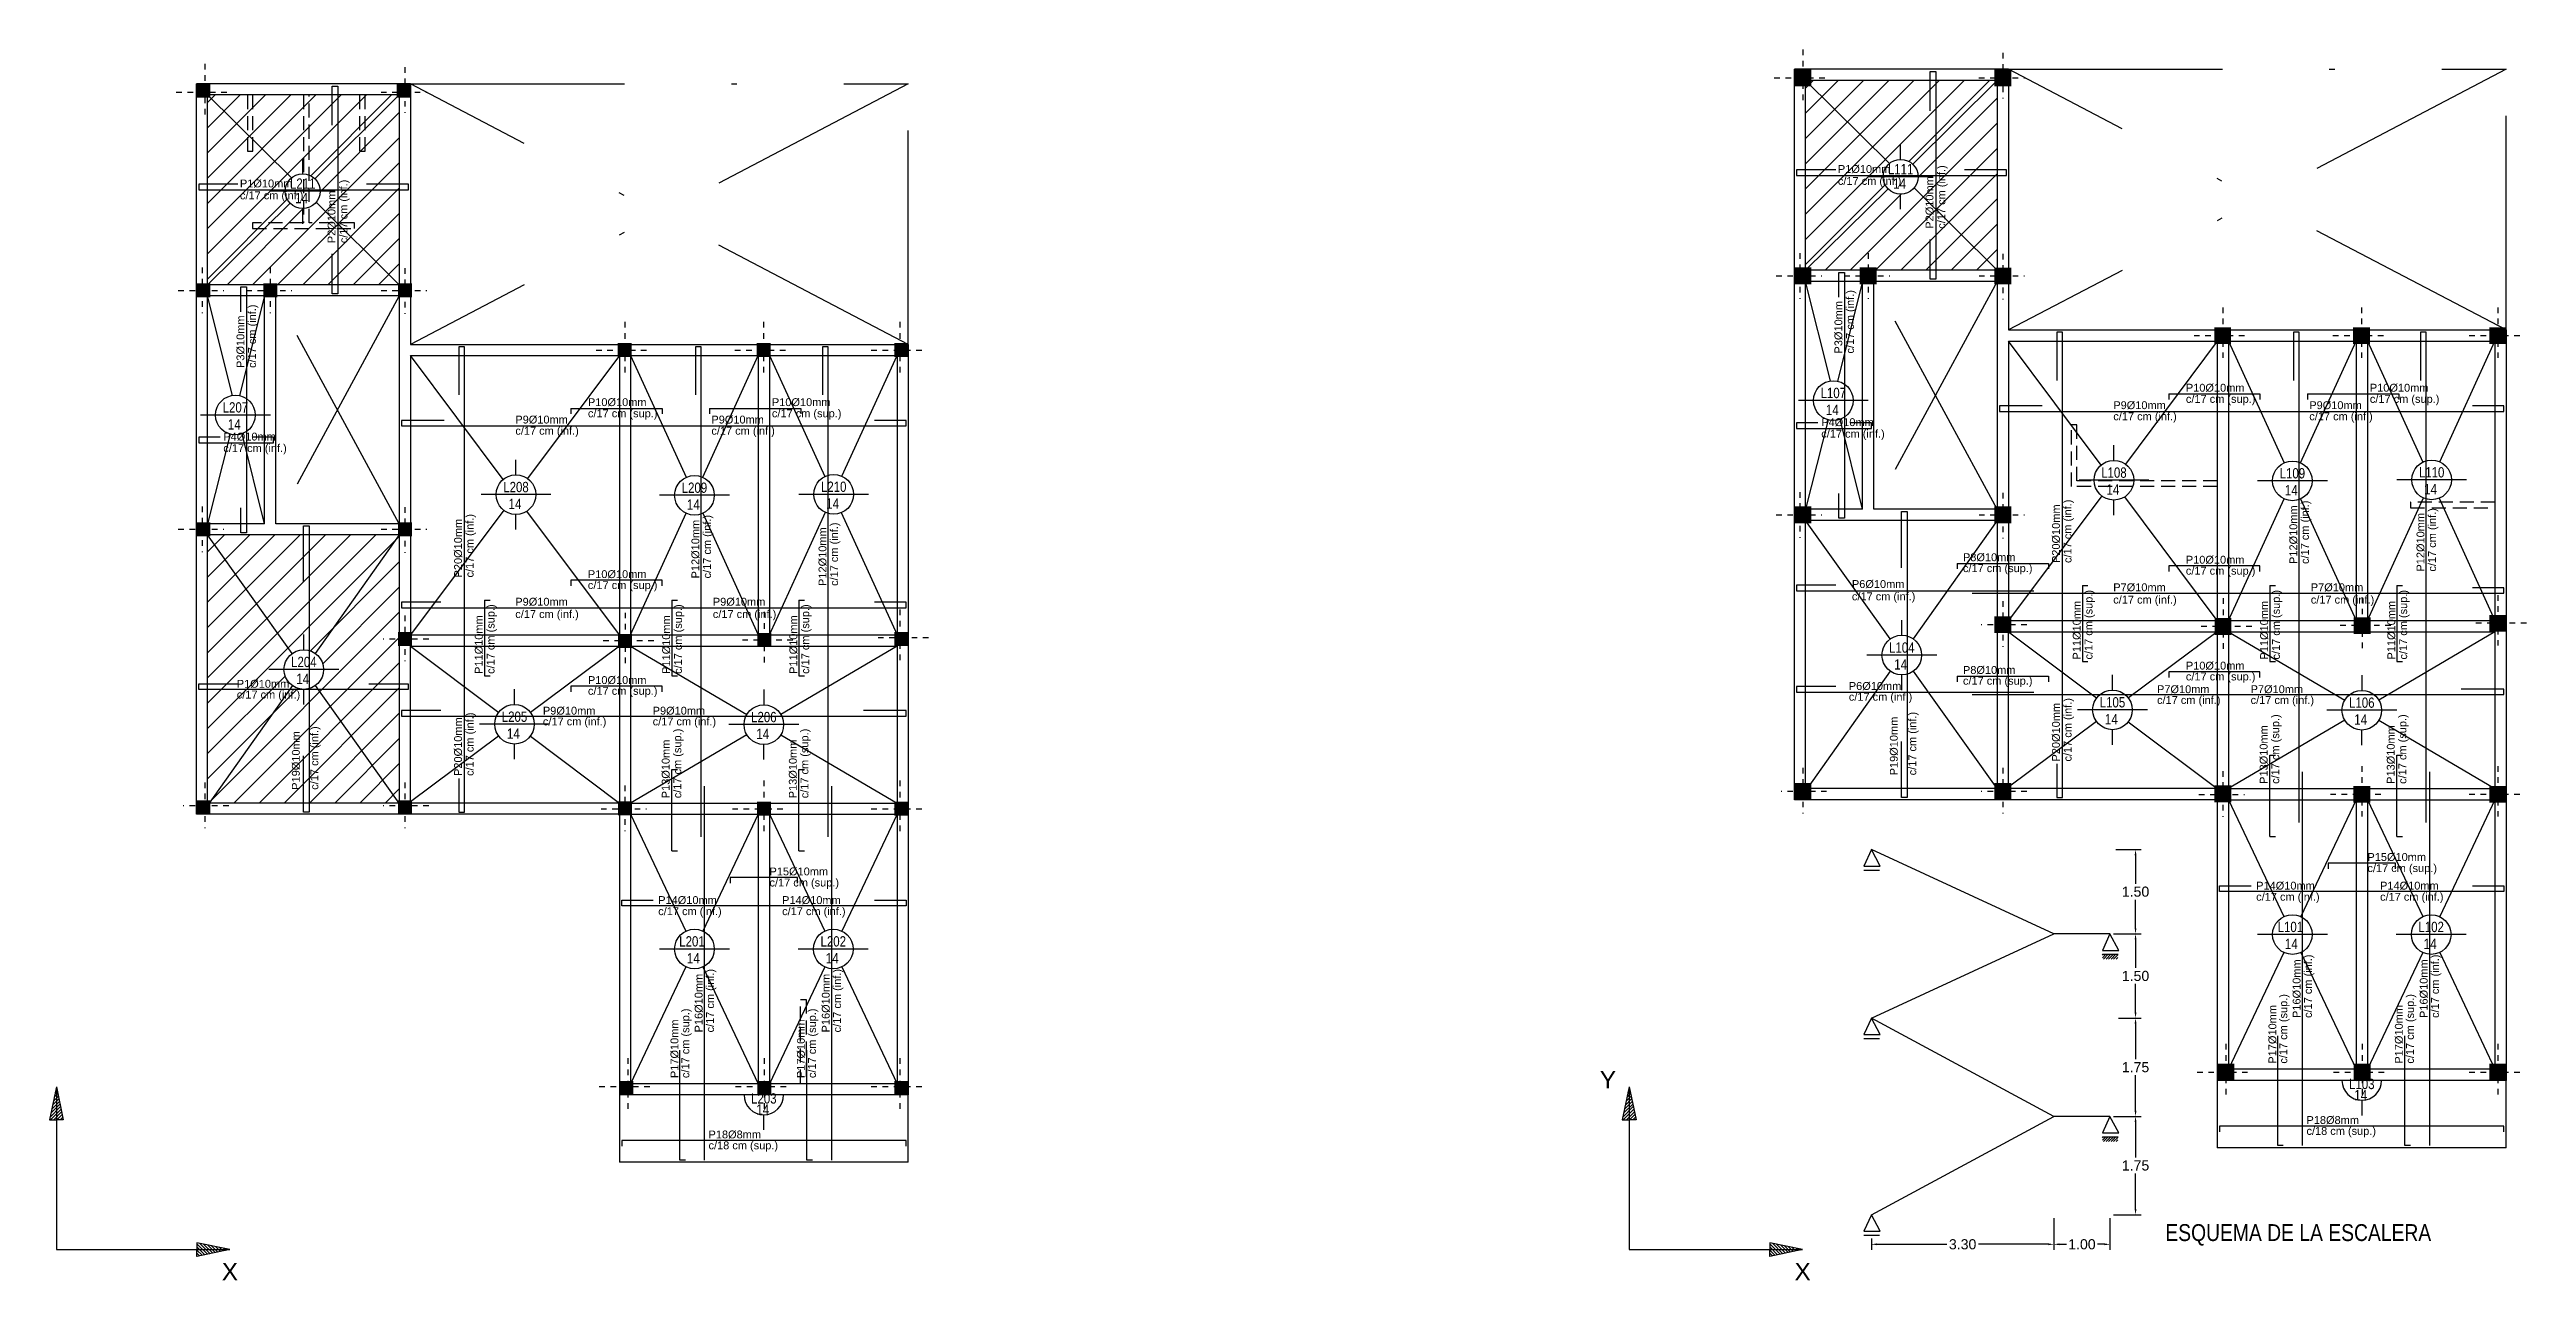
# Model space of a CAD drawing. Extents: x 235.5 to 308.1, y 49.3 to 71.5.
# Drawn here: x 263.98 to 308.11, y 49.35 to 71.26 of the extents above; entities that cross this region are included whole.
import ezdxf
from ezdxf.enums import TextEntityAlignment as Align

# ---------------------------------------------------------------- set-up
doc = ezdxf.new("R2010")
doc.units = 0
for name, pattern in [('DASHDOT', [25.4, 12.7, -6.35, 0, -6.35]), ('DASHDOT2', [0.5, 0.25, -0.125, 0, -0.125]), ('HIDDENX2', [0.75, 0.5, -0.25])]:
    doc.linetypes.add(name, pattern=pattern)
doc.layers.get('0').update_dxf_attribs({"linetype": 'CONTINUOUS'})
for name, color, linetype in [('Armadura', 4, 'CONTINUOUS'), ('COLUMNAS EJES', 1, 'CONTINUOUS'), ('Ejes', 8, 'CONTINUOUS'), ('TEXTO', 2, 'CONTINUOUS'), ('Textos', 2, 'CONTINUOUS'), ('Verde', 3, 'CONTINUOUS'), ('VIGAS', 5, 'CONTINUOUS')]:
    doc.layers.add(name, color=color, linetype=linetype)
doc.styles.add('NARROW', font='ARIALN.TTF', dxfattribs={"width": 0.9})
doc.styles.get("Standard").update_dxf_attribs({"font": 'arial.ttf', "height": 0.18})
doc.dimstyles.get("Standard").update_dxf_attribs({"dimtxt": 0.18, "dimasz": 0.1, "dimexe": 0.1, "dimexo": 0.06, "dimgap": 0.05, "dimtad": 0, "dimtih": 1, "dimtoh": 1, "dimzin": 0, "dimdsep": 46, "dimtxsty": 'Standard', "dimcen": 0.1, "dimadec": 0, "dimazin": 0, "dimtfac": 1, "dimtofl": 0, "dimtmove": 0, "dimatfit": 3, "dimfxl": 0, "dimtolj": 1, "dimtzin": 0, "dimarcsym": 0})
pattern_1 = [(45, (40.1027, -163.03282), (-0.2245064, 0.2245064), [])]

# ---------------------------------------------------------------- blocks, each defined once
blk = doc.blocks.new('*D2')
at = {"layer": 'TEXTO', "color": 0, "lineweight": -2}
for p, q in [((300.794, 57.018), (301.242, 57.018)), ((301.142, 56.918), (301.142, 56.41)), ((301.142, 55.618), (301.142, 56.126)), ((300.747, 55.518), (301.242, 55.518))]:
    blk.add_line(p, q, dxfattribs=at)
at = {"layer": 'TEXTO', "color": 0}
for points in [[(301.126, 56.918), (301.159, 56.918), (301.142, 57.018)], [(301.126, 55.618), (301.159, 55.618), (301.142, 55.518)]]:
    blk.add_solid(points, dxfattribs=at)
at = {"layer": 'TEXTO', "color": 0, "insert": (301.142, 56.268), "char_height": 0.18, "attachment_point": 5}
blk.add_mtext('\\A1;1.50', dxfattribs=at)
blk = doc.blocks.new('*D3')
at = {"layer": 'TEXTO', "color": 0, "lineweight": -2}
for p, q in [((300.747, 55.518), (301.242, 55.518)), ((301.142, 55.418), (301.142, 54.91)), ((301.142, 54.118), (301.142, 54.626)), ((300.836, 54.018), (301.242, 54.018))]:
    blk.add_line(p, q, dxfattribs=at)
at = {"layer": 'TEXTO', "color": 0}
for points in [[(301.126, 55.418), (301.159, 55.418), (301.142, 55.518)], [(301.126, 54.118), (301.159, 54.118), (301.142, 54.018)]]:
    blk.add_solid(points, dxfattribs=at)
at = {"layer": 'TEXTO', "color": 0, "insert": (301.142, 54.768), "char_height": 0.18, "attachment_point": 5}
blk.add_mtext('\\A1;1.50', dxfattribs=at)
blk = doc.blocks.new('*D4')
at = {"layer": 'TEXTO', "color": 0, "lineweight": -2}
for p, q in [((300.836, 54.018), (301.242, 54.018)), ((301.142, 53.918), (301.142, 53.285)), ((301.142, 52.368), (301.142, 53.001)), ((300.747, 52.268), (301.242, 52.268))]:
    blk.add_line(p, q, dxfattribs=at)
at = {"layer": 'TEXTO', "color": 0}
for points in [[(301.126, 53.918), (301.159, 53.918), (301.142, 54.018)], [(301.126, 52.368), (301.159, 52.368), (301.142, 52.268)]]:
    blk.add_solid(points, dxfattribs=at)
at = {"layer": 'TEXTO', "color": 0, "insert": (301.142, 53.143), "char_height": 0.18, "attachment_point": 5}
blk.add_mtext('\\A1;1.75', dxfattribs=at)
blk = doc.blocks.new('*D5')
at = {"layer": 'TEXTO', "color": 0, "lineweight": -2}
for p, q in [((300.747, 52.268), (301.242, 52.268)), ((301.142, 52.168), (301.142, 51.535)), ((301.142, 50.618), (301.142, 51.251)), ((300.747, 50.518), (301.242, 50.518))]:
    blk.add_line(p, q, dxfattribs=at)
at = {"layer": 'TEXTO', "color": 0}
for points in [[(301.126, 52.168), (301.159, 52.168), (301.142, 52.268)], [(301.126, 50.618), (301.159, 50.618), (301.142, 50.518)]]:
    blk.add_solid(points, dxfattribs=at)
at = {"layer": 'TEXTO', "color": 0, "insert": (301.142, 51.393), "char_height": 0.18, "attachment_point": 5}
blk.add_mtext('\\A1;1.75', dxfattribs=at)
blk = doc.blocks.new('*D6')
at = {"layer": 'TEXTO', "color": 0, "lineweight": -2}
for p, q in [((299.687, 50.458), (299.687, 49.89)), ((296.437, 50.094), (296.437, 49.89)), ((296.537, 49.99), (297.779, 49.99)), ((299.587, 49.99), (298.345, 49.99))]:
    blk.add_line(p, q, dxfattribs=at)
at = {"layer": 'TEXTO', "color": 0}
for points in [[(296.537, 50.007), (296.537, 49.974), (296.437, 49.99)], [(299.587, 50.007), (299.587, 49.974), (299.687, 49.99)]]:
    blk.add_solid(points, dxfattribs=at)
at = {"layer": 'TEXTO', "color": 0, "insert": (298.062, 49.99), "char_height": 0.18, "attachment_point": 5}
blk.add_mtext('\\A1;3.30', dxfattribs=at)
blk = doc.blocks.new('*D7')
at = {"layer": 'TEXTO', "color": 0, "lineweight": -2}
for p, q in [((299.687, 50.458), (299.687, 49.89)), ((300.687, 50.458), (300.687, 49.89)), ((299.787, 49.99), (299.912, 49.99)), ((300.587, 49.99), (300.462, 49.99))]:
    blk.add_line(p, q, dxfattribs=at)
at = {"layer": 'TEXTO', "color": 0}
for points in [[(299.787, 50.007), (299.787, 49.974), (299.687, 49.99)], [(300.587, 50.007), (300.587, 49.974), (300.687, 49.99)]]:
    blk.add_solid(points, dxfattribs=at)
at = {"layer": 'TEXTO', "color": 0, "insert": (300.187, 49.99), "char_height": 0.18, "attachment_point": 5}
blk.add_mtext('\\A1;1.00', dxfattribs=at)

msp = doc.modelspace()

# ---------------------------------------------------------------- hatches: boundary and pattern name
h = msp.add_hatch()
h.set_pattern_fill('ANSI31', color=3, scale=0.1, style=0)
h.set_pattern_definition(pattern_1)
edge = h.paths.add_edge_path(flags=16)
edge.add_arc((296.958, 68.997), 0.31, 0, 360)
h.paths.add_polyline_path([(298.679, 70.71), (298.679, 67.332), (295.265, 67.332), (295.265, 70.71)])
h = msp.add_hatch()
h.set_pattern_fill('ANSI31', color=3, scale=0.1, style=0)
h.set_pattern_definition([(45, (11.63877, -163.28963), (-0.2245064, 0.2245064), [])])
edge = h.paths.add_edge_path(flags=16)
edge.add_arc((268.494, 68.74), 0.31, 0, 360)
h.paths.add_polyline_path([(270.215, 70.453), (270.215, 67.075), (266.801, 67.075), (266.801, 70.453)])
h = msp.add_hatch()
h.set_pattern_fill('ANSI31', color=3, scale=0.1, style=0)
h.set_pattern_definition(pattern_1)
h.paths.add_polyline_path([(266.801, 62.62), (270.215, 62.62), (270.215, 57.846), (266.801, 57.846)])
edge = h.paths.add_edge_path(flags=16)
edge.add_arc((268.514, 60.224), 0.353, 0, 360)
at = {"layer": 'COLUMNAS EJES'}
for points in [[(266.851, 70.653), (266.601, 70.653), (266.601, 70.403), (266.851, 70.403)], [(270.415, 70.653), (270.165, 70.653), (270.165, 70.403), (270.415, 70.403)], [(295.365, 70.91), (295.065, 70.91), (295.065, 70.61), (295.365, 70.61)], [(298.929, 70.91), (298.629, 70.91), (298.629, 70.61), (298.929, 70.61)], [(266.851, 67.1), (266.601, 67.1), (266.601, 66.85), (266.851, 66.85)], [(268.04, 67.1), (267.79, 67.1), (267.79, 66.85), (268.04, 66.85)], [(270.44, 67.098), (270.19, 67.098), (270.19, 66.848), (270.44, 66.848)], [(295.365, 67.382), (295.065, 67.382), (295.065, 67.082), (295.365, 67.082)], [(296.529, 67.382), (296.229, 67.382), (296.229, 67.082), (296.529, 67.082)], [(298.929, 67.381), (298.629, 67.381), (298.629, 67.081), (298.929, 67.081)], [(302.845, 66.319), (302.545, 66.319), (302.545, 66.019), (302.845, 66.019)], [(305.318, 66.319), (305.018, 66.319), (305.018, 66.019), (305.318, 66.019)], [(307.745, 66.319), (307.445, 66.319), (307.445, 66.019), (307.745, 66.019)], [(274.356, 66.037), (274.106, 66.037), (274.106, 65.787), (274.356, 65.787)], [(276.829, 66.037), (276.579, 66.037), (276.579, 65.787), (276.829, 65.787)], [(279.281, 66.037), (279.031, 66.037), (279.031, 65.787), (279.281, 65.787)], [(295.365, 63.127), (295.065, 63.127), (295.065, 62.827), (295.365, 62.827)], [(298.929, 63.127), (298.629, 63.127), (298.629, 62.827), (298.929, 62.827)], [(266.851, 62.845), (266.601, 62.845), (266.601, 62.595), (266.851, 62.595)], [(270.44, 62.845), (270.19, 62.845), (270.19, 62.595), (270.44, 62.595)], [(270.44, 60.891), (270.19, 60.891), (270.19, 60.641), (270.44, 60.641)], [(279.281, 60.891), (279.031, 60.891), (279.031, 60.641), (279.281, 60.641)], [(298.929, 61.172), (298.629, 61.172), (298.629, 60.872), (298.929, 60.872)], [(302.851, 61.141), (302.551, 61.141), (302.551, 60.841), (302.851, 60.841)], [(305.329, 61.156), (305.029, 61.156), (305.029, 60.856), (305.329, 60.856)], [(307.745, 61.197), (307.445, 61.197), (307.445, 60.897), (307.745, 60.897)], [(274.362, 60.859), (274.112, 60.859), (274.112, 60.609), (274.362, 60.609)], [(276.84, 60.874), (276.59, 60.874), (276.59, 60.624), (276.84, 60.624)], [(266.851, 57.896), (266.601, 57.896), (266.601, 57.646), (266.851, 57.646)], [(270.44, 57.896), (270.19, 57.896), (270.19, 57.646), (270.44, 57.646)], [(274.358, 57.876), (274.108, 57.876), (274.108, 57.626), (274.358, 57.626)], [(276.834, 57.871), (276.584, 57.871), (276.584, 57.621), (276.834, 57.621)], [(279.281, 57.871), (279.031, 57.871), (279.031, 57.621), (279.281, 57.621)], [(295.365, 58.203), (295.065, 58.203), (295.065, 57.903), (295.365, 57.903)], [(298.929, 58.203), (298.629, 58.203), (298.629, 57.903), (298.929, 57.903)], [(302.847, 58.16), (302.547, 58.16), (302.547, 57.86), (302.847, 57.86)], [(305.323, 58.153), (305.023, 58.153), (305.023, 57.853), (305.323, 57.853)], [(307.745, 58.153), (307.445, 58.153), (307.445, 57.853), (307.745, 57.853)], [(302.899, 53.207), (302.599, 53.207), (302.599, 52.907), (302.899, 52.907)], [(305.329, 53.207), (305.029, 53.207), (305.029, 52.907), (305.329, 52.907)], [(307.745, 53.207), (307.445, 53.207), (307.445, 52.907), (307.745, 52.907)], [(274.386, 52.9), (274.136, 52.9), (274.136, 52.65), (274.386, 52.65)], [(276.84, 52.9), (276.59, 52.9), (276.59, 52.65), (276.84, 52.65)], [(279.281, 52.9), (279.031, 52.9), (279.031, 52.65), (279.281, 52.65)]]:
    msp.add_hatch(color=256, dxfattribs=at).paths.add_polyline_path(points)
at = {"layer": 'Verde'}
h = msp.add_hatch(dxfattribs=at)
h.set_pattern_fill('ANSI31', color=256, scale=0.01, style=0)
h.set_pattern_definition([(45, (195.07576, -166.76661), (-0.0224506403, 0.0224506403), [])])
edge = h.paths.add_edge_path()
edge.add_line((300.551, 55.154), (300.551, 55.068))
edge.add_line((300.551, 55.068), (300.827, 55.068))
edge.add_line((300.827, 55.068), (300.827, 55.154))
edge.add_line((300.551, 55.154), (300.832, 55.154))
h = msp.add_hatch(dxfattribs=at)
h.set_pattern_fill('ANSI31', color=256, scale=0.0125, style=0)
h.set_pattern_definition([(45, (134.190654, -236.049528), (-0.028063289, 0.028063289), [])])
h.paths.add_polyline_path([(264.107, 52.792), (264.229, 52.208), (264.107, 52.208), (263.985, 52.208)])
h = msp.add_hatch(dxfattribs=at)
h.set_pattern_fill('ANSI31', color=256, scale=0.0125, style=0)
h.set_pattern_definition([(45, (162.205377, -236.049528), (-0.028063289, 0.028063289), [])])
h.paths.add_polyline_path([(292.122, 52.792), (292.244, 52.208), (292.122, 52.208), (291.999, 52.208)])
h = msp.add_hatch(dxfattribs=at)
h.set_pattern_fill('ANSI31', color=256, scale=0.01, style=0)
h.set_pattern_definition([(45, (195.07576, -170.01661), (-0.0224506403, 0.0224506403), [])])
edge = h.paths.add_edge_path()
edge.add_line((300.551, 51.904), (300.551, 51.818))
edge.add_line((300.551, 51.818), (300.827, 51.818))
edge.add_line((300.827, 51.818), (300.827, 51.904))
edge.add_line((300.551, 51.904), (300.832, 51.904))
h = msp.add_hatch(dxfattribs=at)
h.set_pattern_fill('ANSI31', color=256, scale=0.0125, angle=-90, style=0)
h.set_pattern_definition([(315, (-21.64685, 179.813033), (0.028063289, 0.028063289), [])])
h.paths.add_polyline_path([(267.195, 49.897), (266.611, 49.775), (266.611, 49.897), (266.611, 50.019)])
h = msp.add_hatch(dxfattribs=at)
h.set_pattern_fill('ANSI31', color=256, scale=0.0125, angle=-90, style=0)
h.set_pattern_definition([(315, (6.367874, 179.813033), (0.028063289, 0.028063289), [])])
h.paths.add_polyline_path([(295.209, 49.897), (294.626, 49.775), (294.626, 49.897), (294.626, 50.019)])

# ---------------------------------------------------------------- linework, layer by layer
at = {"layer": 'Armadura'}
for p, q in [((273.271, 64.874), (274.896, 64.874)), ((273.271, 64.874), (273.271, 64.774)), ((274.896, 64.874), (274.896, 64.774)), ((275.743, 64.874), (277.368, 64.874)), ((275.743, 64.874), (275.743, 64.774)), ((277.368, 64.874), (277.368, 64.774)), ((301.734, 65.131), (301.734, 65.031)), ((301.734, 65.131), (303.359, 65.131)), ((303.359, 65.131), (303.359, 65.031)), ((304.207, 65.131), (304.207, 65.031)), ((304.207, 65.131), (305.832, 65.131)), ((305.832, 65.131), (305.832, 65.031)), ((297.967, 62.114), (297.967, 62.014)), ((297.967, 62.114), (299.592, 62.114)), ((299.592, 62.114), (299.592, 62.014)), ((271.731, 61.46), (271.831, 61.46)), ((275.069, 61.46), (275.169, 61.46)), ((277.334, 61.46), (277.434, 61.46)), ((300.195, 61.717), (300.295, 61.717)), ((303.533, 61.717), (303.633, 61.717)), ((305.798, 61.717), (305.898, 61.717)), ((271.731, 60.11), (271.831, 60.11)), ((275.069, 60.11), (275.169, 60.11)), ((277.334, 60.11), (277.434, 60.11)), ((297.967, 60.106), (297.967, 60.006)), ((297.967, 60.106), (299.592, 60.106)), ((299.592, 60.106), (299.592, 60.006)), ((300.195, 60.367), (300.295, 60.367)), ((303.533, 60.367), (303.633, 60.367)), ((305.798, 60.367), (305.898, 60.367)), ((303.533, 58.7), (303.633, 58.7)), ((303.533, 57.253), (303.533, 58.7)), ((305.798, 58.7), (305.898, 58.7)), ((305.798, 57.253), (305.798, 58.7)), ((275.069, 56.997), (275.069, 58.443)), ((275.069, 58.443), (275.169, 58.443)), ((277.334, 56.997), (277.334, 58.443)), ((277.334, 58.443), (277.434, 58.443)), ((275.069, 56.997), (275.169, 56.997)), ((277.334, 56.997), (277.434, 56.997)), ((303.533, 57.253), (303.633, 57.253)), ((305.798, 57.253), (305.898, 57.253))]:
    msp.add_line(p, q, dxfattribs=at)
for points in [[(269.019, 69.913), (269.019, 70.613), (269.119, 70.613), (269.119, 66.915), (269.019, 66.915), (269.019, 67.625)], [(297.483, 70.17), (297.483, 70.87), (297.583, 70.87), (297.583, 67.172), (297.483, 67.172), (297.483, 67.882)], [(267.341, 68.864), (266.641, 68.864), (266.641, 68.764), (270.379, 68.764), (270.379, 68.864), (269.629, 68.864)], [(295.805, 69.121), (295.105, 69.121), (295.105, 69.021), (298.843, 69.021), (298.843, 69.121), (298.093, 69.121)], [(295.859, 66.852), (295.859, 67.092), (295.859, 67.292), (295.959, 67.292), (295.959, 62.917), (295.859, 62.917), (295.859, 63.117), (295.859, 63.357)], [(267.395, 66.595), (267.395, 66.835), (267.395, 67.035), (267.495, 67.035), (267.495, 62.66), (267.395, 62.66), (267.395, 62.86), (267.395, 63.1)], [(299.74, 58.543), (299.74, 57.943), (299.84, 57.943), (299.84, 66.229), (299.74, 66.229), (299.74, 65.369)], [(304.054, 57.503), (304.054, 66.229), (303.954, 66.229), (303.954, 65.369)], [(306.319, 57.503), (306.319, 66.229), (306.219, 66.229), (306.219, 65.369)], [(271.276, 58.286), (271.276, 57.686), (271.376, 57.686), (271.376, 65.972), (271.276, 65.972), (271.276, 65.112)], [(275.59, 57.246), (275.59, 65.972), (275.49, 65.972), (275.49, 65.112)], [(277.855, 57.246), (277.855, 65.972), (277.755, 65.972), (277.755, 65.112)], [(299.479, 64.917), (298.719, 64.917), (298.719, 64.817), (307.705, 64.817), (307.705, 64.917), (307.145, 64.917)], [(271.015, 64.66), (270.255, 64.66), (270.255, 64.56), (279.241, 64.56), (279.241, 64.66), (278.681, 64.66)], [(295.485, 64.616), (295.265, 64.616), (295.105, 64.616), (295.105, 64.516), (296.439, 64.516), (296.439, 64.616), (296.279, 64.616), (296.059, 64.616)], [(267.021, 64.359), (266.801, 64.359), (266.641, 64.359), (266.641, 64.259), (267.975, 64.259), (267.975, 64.359), (267.815, 64.359), (267.595, 64.359)], [(268.51, 61.78), (268.51, 62.78), (268.61, 62.78), (268.61, 57.686), (268.51, 57.686), (268.51, 58.686)], [(296.974, 62.037), (296.974, 63.037), (297.074, 63.037), (297.074, 57.943), (296.974, 57.943), (296.974, 58.943)], [(274.895, 61.713), (274.895, 61.813), (273.27, 61.813), (273.27, 61.713)], [(303.358, 61.97), (303.358, 62.07), (301.733, 62.07), (301.733, 61.97)], [(270.955, 61.424), (270.255, 61.424), (270.255, 61.324), (279.241, 61.324), (279.241, 61.424), (278.681, 61.424)], [(271.731, 61.46), (271.731, 60.11)], [(275.069, 61.46), (275.069, 60.11)], [(277.334, 61.46), (277.334, 60.11)], [(295.805, 61.726), (295.105, 61.726), (295.105, 61.626), (299.329, 61.626)], [(298.229, 61.581), (307.705, 61.581), (307.705, 61.681), (307.145, 61.681)], [(300.195, 61.717), (300.195, 60.367)], [(303.533, 61.717), (303.533, 60.367)], [(305.798, 61.717), (305.798, 60.367)], [(303.359, 60.083), (303.359, 60.183), (301.734, 60.183), (301.734, 60.083)], [(269.675, 59.968), (270.375, 59.968), (270.375, 59.868), (266.641, 59.868), (266.641, 59.968), (267.341, 59.968)], [(274.896, 59.826), (274.896, 59.926), (273.271, 59.926), (273.271, 59.826)], [(295.805, 59.921), (295.105, 59.921), (295.105, 59.821), (299.329, 59.821)], [(298.229, 59.777), (307.705, 59.777), (307.705, 59.877), (306.945, 59.877)], [(270.955, 59.496), (270.255, 59.496), (270.255, 59.396), (279.241, 59.396), (279.241, 59.496), (278.481, 59.496)], [(304.118, 51.747), (304.118, 58.403)], [(306.383, 51.747), (306.383, 58.403)], [(275.654, 51.49), (275.654, 58.146)], [(277.919, 51.49), (277.919, 58.146)], [(277.308, 56.419), (277.308, 56.519), (276.108, 56.519), (276.108, 56.419)], [(305.772, 56.676), (305.772, 56.776), (304.572, 56.776), (304.572, 56.676)], [(278.681, 56.115), (279.241, 56.115), (279.241, 56.015), (274.176, 56.015), (274.176, 56.115), (274.736, 56.115)], [(307.145, 56.371), (307.705, 56.371), (307.705, 56.271), (302.639, 56.271), (302.639, 56.371), (303.199, 56.371)], [(275.31, 51.49), (275.21, 51.49), (275.21, 52.89), (275.21, 53.445)], [(277.575, 51.49), (277.475, 51.49), (277.475, 52.89), (277.475, 53.445)], [(303.774, 51.747), (303.674, 51.747), (303.674, 53.147), (303.674, 53.702)], [(306.039, 51.747), (305.939, 51.747), (305.939, 53.147), (305.939, 53.702)], [(307.705, 51.993), (307.705, 52.093), (302.639, 52.093), (302.639, 51.993)], [(279.241, 51.736), (279.241, 51.836), (274.176, 51.836), (274.176, 51.736)]]:
    msp.add_lwpolyline(points, dxfattribs=at)
at = {"layer": 'COLUMNAS EJES', "linetype": 'DASHDOT2', "ltscale": 0.3}
for p, q in [((295.215, 71.262), (295.215, 70.287)), ((298.779, 71.203), (298.779, 70.39)), ((266.751, 71.005), (266.751, 70.03)), ((270.315, 70.946), (270.315, 70.134)), ((294.705, 70.76), (295.68, 70.76)), ((298.353, 70.76), (299.166, 70.76)), ((266.241, 70.503), (267.216, 70.503)), ((269.889, 70.503), (270.702, 70.503)), ((295.165, 67.638), (295.165, 66.826)), ((296.379, 67.638), (296.379, 66.826)), ((298.779, 67.625), (298.779, 66.812)), ((266.701, 67.382), (266.701, 66.569)), ((267.915, 67.382), (267.915, 66.569)), ((270.315, 67.368), (270.315, 66.556)), ((294.74, 67.232), (295.553, 67.232)), ((295.954, 67.232), (296.766, 67.232)), ((298.354, 67.232), (299.166, 67.232)), ((266.276, 66.975), (267.089, 66.975)), ((267.49, 66.975), (268.303, 66.975)), ((269.89, 66.975), (270.703, 66.975)), ((302.695, 66.671), (302.695, 65.696)), ((305.168, 66.671), (305.168, 65.696)), ((307.595, 66.671), (307.595, 65.696)), ((274.231, 66.414), (274.231, 65.439)), ((276.704, 66.414), (276.704, 65.439)), ((279.131, 66.414), (279.131, 65.439)), ((273.72, 65.912), (274.696, 65.912)), ((276.193, 65.912), (277.169, 65.912)), ((278.621, 65.912), (279.596, 65.912)), ((302.184, 66.169), (303.159, 66.169)), ((304.657, 66.169), (305.633, 66.169)), ((307.085, 66.169), (308.06, 66.169)), ((266.701, 63.127), (266.701, 62.314)), ((270.315, 63.113), (270.315, 62.301)), ((295.165, 63.383), (295.165, 62.571)), ((298.779, 63.37), (298.779, 62.557)), ((266.276, 62.72), (267.089, 62.72)), ((269.89, 62.72), (270.703, 62.72)), ((294.74, 62.977), (295.553, 62.977)), ((298.354, 62.977), (299.166, 62.977)), ((298.779, 61.441), (298.779, 60.628)), ((302.701, 61.493), (302.701, 60.517)), ((305.179, 61.507), (305.179, 60.532)), ((307.595, 61.549), (307.595, 60.574)), ((270.315, 61.184), (270.315, 60.371)), ((274.237, 61.236), (274.237, 60.26)), ((276.715, 61.251), (276.715, 60.275)), ((279.131, 61.292), (279.131, 60.317)), ((299.204, 61.022), (298.392, 61.022)), ((303.211, 60.991), (302.236, 60.991)), ((305.69, 61.006), (304.714, 61.006)), ((308.105, 61.047), (307.13, 61.047)), ((270.74, 60.766), (269.928, 60.766)), ((274.748, 60.734), (273.772, 60.734)), ((277.226, 60.749), (276.25, 60.749)), ((279.642, 60.791), (278.666, 60.791)), ((276.709, 58.248), (276.709, 57.272)), ((279.131, 58.248), (279.131, 57.272)), ((295.215, 58.471), (295.215, 57.658)), ((298.779, 58.471), (298.779, 57.658)), ((298.779, 58.471), (298.779, 57.658)), ((302.697, 58.416), (302.697, 57.604)), ((305.173, 58.505), (305.173, 57.529)), ((307.595, 58.505), (307.595, 57.529)), ((266.751, 58.214), (266.751, 57.401)), ((270.315, 58.214), (270.315, 57.401)), ((270.315, 58.214), (270.315, 57.401)), ((274.233, 58.16), (274.233, 57.347)), ((295.64, 58.053), (294.828, 58.053)), ((299.204, 58.053), (298.392, 58.053)), ((299.204, 58.053), (298.392, 58.053)), ((302.272, 57.998), (303.085, 57.998)), ((304.612, 58.003), (305.587, 58.003)), ((307.085, 58.003), (308.06, 58.003)), ((267.177, 57.796), (266.364, 57.796)), ((270.74, 57.796), (269.928, 57.796)), ((270.74, 57.796), (269.928, 57.796)), ((273.808, 57.741), (274.621, 57.741)), ((276.148, 57.746), (277.123, 57.746)), ((278.621, 57.746), (279.596, 57.746)), ((302.749, 53.559), (302.749, 52.584)), ((305.179, 53.559), (305.179, 52.584)), ((307.595, 53.559), (307.595, 52.584)), ((274.286, 53.302), (274.286, 52.327)), ((276.715, 53.302), (276.715, 52.327)), ((279.131, 53.302), (279.131, 52.327)), ((302.239, 53.057), (303.214, 53.057)), ((304.669, 53.057), (305.644, 53.057)), ((307.085, 53.057), (308.06, 53.057)), ((273.775, 52.8), (274.75, 52.8)), ((276.205, 52.8), (277.18, 52.8)), ((278.621, 52.8), (279.596, 52.8))]:
    msp.add_line(p, q, dxfattribs=at)
at = {"layer": 'Ejes', "linetype": 'DASHDOT', "ltscale": 0.3}
for p, q in [((279.281, 70.653), (270.415, 66.012)), ((279.281, 66.012), (270.415, 70.653)), ((270.415, 70.653), (279.281, 70.653)), ((279.281, 66.012), (279.281, 70.653)), ((298.879, 70.91), (307.745, 70.91)), ((307.745, 66.269), (298.879, 70.91)), ((307.745, 70.91), (298.879, 66.269)), ((307.745, 66.269), (307.745, 70.91)), ((298.679, 63.077), (296.479, 67.132)), ((298.679, 67.132), (296.479, 63.077)), ((270.215, 62.82), (268.015, 66.875)), ((270.215, 66.875), (268.015, 62.82))]:
    msp.add_line(p, q, dxfattribs=at)
at = {"layer": 'Ejes', "linetype": 'Continuous', "ltscale": 0.1}
for p, q in [((296.757, 69.233), (295.265, 70.71)), ((298.679, 70.71), (297.173, 69.22)), ((268.293, 68.977), (266.801, 70.453)), ((270.215, 70.453), (268.709, 68.963)), ((268.269, 68.528), (266.801, 67.075)), ((270.215, 67.075), (268.732, 68.543)), ((296.733, 68.784), (295.265, 67.332)), ((298.679, 67.332), (297.196, 68.8)), ((295.708, 65.361), (295.265, 67.132)), ((296.279, 67.132), (295.835, 65.357)), ((267.244, 65.105), (266.801, 66.875)), ((267.815, 66.875), (267.371, 65.1)), ((272.065, 63.607), (270.415, 65.812)), ((274.136, 65.812), (272.498, 63.625)), ((300.529, 63.864), (298.879, 66.069)), ((302.599, 66.069), (300.962, 63.882)), ((267.815, 62.82), (267.414, 64.423)), ((295.664, 64.672), (295.265, 63.077)), ((296.279, 63.077), (295.878, 64.68)), ((267.2, 64.416), (266.801, 62.82)), ((300.54, 63.317), (298.879, 61.097)), ((302.599, 61.097), (300.951, 63.3)), ((272.076, 63.06), (270.415, 60.841)), ((274.136, 60.841), (272.487, 63.043)), ((296.978, 60.834), (296.978, 61.104)), ((268.514, 60.577), (268.514, 60.847)), ((297.601, 60.481), (296.356, 60.481)), ((269.137, 60.224), (267.892, 60.224)), ((296.978, 59.858), (296.978, 60.128)), ((268.514, 59.601), (268.514, 59.871))]:
    msp.add_line(p, q, dxfattribs=at)
at = {"layer": 'Ejes'}
for p, q in [((268.494, 69.05), (268.494, 69.32)), ((296.958, 69.307), (296.958, 69.577)), ((297.537, 68.997), (296.378, 68.997)), ((269.073, 68.74), (267.914, 68.74)), ((268.494, 68.162), (268.494, 68.432)), ((296.958, 68.419), (296.958, 68.689)), ((296.381, 65.012), (295.136, 65.012)), ((267.918, 64.755), (266.672, 64.755)), ((300.757, 63.947), (300.757, 64.217)), ((272.293, 63.69), (272.293, 63.96)), ((301.38, 63.594), (300.135, 63.594)), ((301.38, 63.594), (300.135, 63.594)), ((304.559, 63.583), (303.313, 63.583)), ((307.039, 63.6), (305.794, 63.6)), ((272.916, 63.338), (271.671, 63.338)), ((272.916, 63.338), (271.671, 63.338)), ((276.095, 63.326), (274.849, 63.326)), ((278.575, 63.343), (277.33, 63.343)), ((300.757, 62.972), (300.757, 63.242)), ((272.293, 62.715), (272.293, 62.985)), ((300.731, 59.859), (300.731, 60.129)), ((305.172, 60.123), (305.172, 59.853)), ((272.267, 59.602), (272.267, 59.872)), ((276.708, 59.866), (276.708, 59.596)), ((272.89, 59.25), (271.644, 59.25)), ((277.331, 59.243), (276.086, 59.243)), ((301.354, 59.506), (300.108, 59.506)), ((300.731, 58.884), (300.731, 59.154)), ((305.795, 59.5), (304.549, 59.5)), ((305.172, 58.877), (305.172, 59.147)), ((272.267, 58.627), (272.267, 58.897)), ((276.708, 58.62), (276.708, 58.89)), ((276.095, 55.248), (274.849, 55.248)), ((278.568, 55.248), (277.322, 55.248)), ((304.559, 55.505), (303.313, 55.505)), ((307.031, 55.505), (305.786, 55.505)), ((305.179, 52.284), (305.179, 52.554)), ((276.708, 52.028), (276.708, 52.298))]:
    msp.add_line(p, q, dxfattribs=at)
at = {"layer": 'Ejes', "linetype": 'HIDDENX2', "ltscale": 0.5}
for points in [[(267.508, 70.453), (267.508, 69.453), (267.608, 69.453), (267.608, 70.453)], [(268.508, 70.453), (268.508, 68.175)], [(268.608, 68.175), (268.608, 70.453)], [(269.508, 70.453), (269.508, 69.453), (269.608, 69.453), (269.608, 70.453)], [(268.508, 68.175), (267.601, 68.175), (267.601, 68.075), (269.415, 68.075), (269.415, 68.175), (268.608, 68.175)], [(302.599, 63.483), (299.999, 63.483), (299.999, 64.583)], [(302.599, 63.583), (300.099, 63.583), (300.099, 64.583), (299.999, 64.583)], [(307.545, 63.205), (306.042, 63.205), (306.042, 63.105), (307.545, 63.105)], [(277.364, 52.85), (277.364, 54.35), (277.464, 54.35), (277.464, 52.85)]]:
    msp.add_lwpolyline(points, dxfattribs=at)
at = {"layer": 'Ejes'}
for points in [[(274.336, 65.812), (275.325, 63.647)], [(275.619, 63.647), (276.608, 65.812)], [(276.808, 65.812), (277.793, 63.658)], [(278.099, 63.664), (279.081, 65.812)], [(302.799, 66.069), (303.789, 63.904)], [(304.083, 63.904), (305.072, 66.069)], [(305.272, 66.069), (306.257, 63.915)], [(306.563, 63.921), (307.545, 66.069)], [(302.799, 61.097), (303.789, 63.262)], [(304.083, 63.262), (305.072, 61.097)], [(305.272, 61.097), (306.27, 63.279)], [(306.55, 63.274), (307.545, 61.097)], [(274.336, 60.841), (275.325, 63.006)], [(275.619, 63.006), (276.608, 60.841)], [(276.808, 60.841), (277.806, 63.023)], [(278.086, 63.017), (279.081, 60.841)], [(296.773, 60.768), (295.265, 62.877)], [(298.679, 62.877), (297.183, 60.769)], [(268.309, 60.511), (266.801, 62.62)], [(270.215, 62.62), (268.719, 60.512)], [(298.879, 60.897), (300.449, 59.718)], [(302.599, 60.897), (301.014, 59.717)], [(302.799, 60.897), (304.868, 59.679)], [(307.545, 60.897), (305.476, 59.679)], [(270.415, 60.641), (271.985, 59.461)], [(274.136, 60.641), (272.55, 59.46)], [(274.336, 60.641), (276.404, 59.422)], [(279.081, 60.641), (277.012, 59.422)], [(296.774, 60.193), (295.29, 58.103)], [(298.679, 58.103), (297.184, 60.194)], [(268.31, 59.937), (266.826, 57.846)], [(270.215, 57.846), (268.72, 59.937)], [(300.448, 59.296), (298.879, 58.128)], [(301.013, 59.294), (302.599, 58.103)], [(304.868, 59.321), (302.799, 58.103)], [(305.476, 59.321), (307.545, 58.103)], [(271.984, 59.039), (270.415, 57.871)], [(272.549, 59.038), (274.136, 57.846)], [(276.404, 59.064), (274.336, 57.846)], [(277.012, 59.064), (279.081, 57.846)], [(302.799, 57.903), (303.785, 55.824)], [(305.072, 57.903), (304.087, 55.824)], [(305.272, 57.903), (306.258, 55.824)], [(307.545, 57.903), (306.56, 55.824)], [(274.336, 57.646), (275.321, 55.567)], [(276.608, 57.646), (275.623, 55.567)], [(276.808, 57.646), (277.794, 55.567)], [(279.081, 57.646), (278.096, 55.567)], [(303.785, 55.186), (302.799, 53.107)], [(304.087, 55.186), (305.072, 53.107)], [(306.258, 55.186), (305.272, 53.107)], [(306.56, 55.186), (307.545, 53.107)], [(275.321, 54.929), (274.336, 52.85)], [(275.623, 54.929), (276.608, 52.85)], [(277.794, 54.929), (276.808, 52.85)], [(278.096, 54.929), (279.081, 52.85)]]:
    msp.add_lwpolyline(points, dxfattribs=at)
for centre, radius in [((296.958, 68.997), 0.31), ((268.494, 68.74), 0.31), ((295.759, 65.012), 0.353), ((267.295, 64.755), 0.353), ((272.293, 63.338), 0.353), ((275.472, 63.326), 0.353), ((277.952, 63.343), 0.353), ((300.757, 63.594), 0.353), ((303.936, 63.583), 0.353), ((306.416, 63.6), 0.353), ((272.267, 59.25), 0.353), ((276.708, 59.243), 0.353), ((300.731, 59.506), 0.353), ((305.172, 59.5), 0.353), ((275.472, 55.248), 0.353), ((277.945, 55.248), 0.353), ((303.936, 55.505), 0.353), ((306.409, 55.505), 0.353)]:
    msp.add_circle(centre, radius, dxfattribs=at)
at = {"layer": 'Ejes', "linetype": 'Continuous', "ltscale": 0.1}
for centre in [(268.514, 60.224), (296.978, 60.481)]:
    msp.add_circle(centre, 0.353, dxfattribs=at)
at = {"layer": 'Ejes'}
for centre in [(276.708, 52.65), (305.172, 52.907)]:
    msp.add_arc(centre, 0.353, 180, 0, dxfattribs=at)
at = {"layer": 'Verde'}
for points in [[(296.437, 57.018), (296.304, 56.724), (296.592, 56.724), (296.437, 57.018)], [(296.437, 50.518), (299.687, 52.268), (296.437, 54.018), (299.687, 55.518), (296.437, 57.018), (296.437, 57.018), (296.437, 57.018)], [(296.301, 56.654), (296.582, 56.654)], [(300.687, 55.518), (299.687, 55.518)], [(300.551, 55.154), (300.832, 55.154)], [(300.687, 55.518), (300.554, 55.224), (300.842, 55.224), (300.687, 55.518)], [(296.437, 54.018), (296.304, 53.724), (296.592, 53.724), (296.437, 54.018)], [(296.301, 53.654), (296.582, 53.654)], [(264.107, 52.792), (263.985, 52.208), (264.107, 52.208)], [(264.107, 52.792), (264.107, 49.897), (267.195, 49.897)], [(264.107, 52.792), (264.229, 52.208), (264.107, 52.208)], [(292.122, 52.792), (291.999, 52.208), (292.122, 52.208)], [(292.122, 52.792), (292.122, 49.897), (295.209, 49.897)], [(292.122, 52.792), (292.244, 52.208), (292.122, 52.208)], [(300.687, 52.268), (299.687, 52.268)], [(300.687, 52.268), (300.554, 51.974), (300.842, 51.974), (300.687, 52.268)], [(300.551, 51.904), (300.832, 51.904)], [(296.437, 50.518), (296.304, 50.224), (296.592, 50.224), (296.437, 50.518)], [(267.195, 49.897), (266.611, 50.019), (266.611, 49.897)], [(267.195, 49.897), (266.611, 49.775), (266.611, 49.897)], [(295.209, 49.897), (294.626, 50.019), (294.626, 49.897)], [(295.209, 49.897), (294.626, 49.775), (294.626, 49.897)], [(296.301, 50.154), (296.582, 50.154)]]:
    msp.add_lwpolyline(points, dxfattribs=at)
at = {"layer": 'VIGAS', "linetype": 'Continuous', "ltscale": 0.1}
for p, q in [((270.415, 70.653), (266.601, 70.653)), ((270.415, 70.653), (270.415, 66.012)), ((298.879, 70.91), (295.065, 70.91)), ((298.679, 70.71), (295.265, 70.71)), ((295.265, 67.332), (295.265, 70.71)), ((298.679, 70.71), (298.679, 67.332)), ((298.879, 70.91), (298.879, 66.269)), ((270.215, 70.453), (266.801, 70.453)), ((266.801, 67.075), (266.801, 70.453)), ((270.215, 70.453), (270.215, 67.075)), ((295.265, 63.077), (295.265, 67.132)), ((298.679, 67.132), (298.679, 63.077)), ((266.801, 62.82), (266.801, 66.875)), ((270.215, 66.875), (270.215, 62.82)), ((298.879, 66.269), (302.599, 66.269)), ((302.599, 66.269), (307.745, 66.269)), ((307.745, 66.269), (307.745, 58.103)), ((270.415, 66.012), (274.136, 66.012)), ((270.415, 65.812), (270.415, 60.841)), ((270.415, 65.812), (274.136, 65.812)), ((274.136, 66.012), (279.281, 66.012)), ((274.136, 65.812), (274.136, 60.841)), ((274.336, 65.812), (274.336, 60.841)), ((276.608, 65.812), (276.608, 60.841)), ((276.808, 65.812), (276.808, 60.841)), ((279.081, 65.812), (279.081, 60.841)), ((279.281, 66.012), (279.281, 57.846)), ((298.879, 66.069), (298.879, 61.097)), ((298.879, 66.069), (302.599, 66.069)), ((302.599, 66.069), (302.599, 61.097)), ((302.799, 66.069), (302.799, 61.097)), ((305.072, 66.069), (305.072, 61.097)), ((305.272, 66.069), (305.272, 61.097)), ((307.545, 66.069), (307.545, 61.097)), ((302.799, 64.456), (302.799, 61.097)), ((274.336, 64.199), (274.336, 60.841)), ((298.879, 61.097), (302.599, 61.097)), ((298.879, 60.897), (302.599, 60.897)), ((302.799, 61.097), (305.072, 61.097)), ((302.799, 60.897), (302.799, 58.103)), ((302.799, 60.897), (307.545, 60.897)), ((305.272, 61.097), (307.545, 61.097)), ((307.545, 60.897), (307.545, 58.103)), ((270.415, 60.841), (274.136, 60.841)), ((270.415, 60.641), (274.136, 60.641)), ((274.336, 60.841), (276.608, 60.841)), ((274.336, 60.641), (274.336, 57.846)), ((274.336, 60.641), (279.081, 60.641)), ((276.808, 60.841), (279.081, 60.841)), ((279.081, 60.641), (279.081, 57.846)), ((274.336, 57.846), (279.081, 57.846)), ((279.281, 57.846), (279.281, 52.65)), ((302.799, 58.103), (307.545, 58.103)), ((302.799, 57.903), (302.799, 53.107)), ((305.072, 57.903), (305.072, 53.107)), ((305.272, 57.903), (305.272, 53.107)), ((307.545, 57.903), (307.545, 53.107)), ((307.745, 58.103), (307.745, 52.907)), ((274.336, 57.646), (274.336, 52.85)), ((276.608, 57.646), (276.608, 52.85)), ((276.808, 57.646), (276.808, 52.85)), ((279.081, 57.646), (279.081, 52.85))]:
    msp.add_line(p, q, dxfattribs=at)
at = {"layer": 'VIGAS', "linetype": 'Continuous'}
for p, q in [((270.215, 67.075), (266.801, 67.075)), ((298.679, 67.332), (295.265, 67.332)), ((296.279, 67.132), (295.265, 67.132)), ((296.279, 63.077), (296.279, 67.132)), ((296.479, 63.077), (296.479, 67.132)), ((298.679, 67.132), (296.479, 67.132)), ((267.815, 66.875), (266.801, 66.875)), ((267.815, 62.82), (267.815, 66.875)), ((268.015, 62.82), (268.015, 66.875)), ((270.215, 66.875), (268.015, 66.875)), ((267.815, 62.82), (266.801, 62.82)), ((270.215, 62.82), (268.015, 62.82)), ((296.279, 63.077), (295.265, 63.077)), ((298.679, 62.877), (295.265, 62.877)), ((298.679, 63.077), (296.479, 63.077)), ((270.215, 62.62), (266.801, 62.62))]:
    msp.add_line(p, q, dxfattribs=at)
at = {"layer": 'VIGAS', "linetype": 'Continuous', "ltscale": 0.1}
for points in [[(274.136, 57.646), (266.601, 57.646), (266.601, 70.653)], [(302.599, 57.903), (295.065, 57.903), (295.065, 70.91)], [(274.336, 65.812), (276.608, 65.812)], [(276.808, 65.812), (279.081, 65.812)], [(302.799, 66.069), (305.072, 66.069)], [(305.272, 66.069), (307.545, 66.069)], [(298.679, 62.877), (298.679, 58.103), (295.265, 58.103), (295.265, 62.877)], [(270.215, 62.62), (270.215, 57.846), (266.801, 57.846), (266.801, 62.62)], [(302.599, 58.103), (298.879, 58.103), (298.879, 60.897)], [(302.599, 60.897), (302.599, 58.103)], [(274.136, 57.846), (270.415, 57.846), (270.415, 60.641)], [(274.136, 60.641), (274.136, 57.846)], [(302.599, 57.903), (302.599, 52.907)], [(302.799, 57.903), (305.072, 57.903)], [(305.272, 57.903), (307.545, 57.903)], [(274.136, 57.646), (274.136, 52.65)], [(274.336, 57.646), (276.608, 57.646)], [(276.808, 57.646), (279.081, 57.646)], [(305.072, 53.107), (302.799, 53.107)], [(307.545, 53.107), (305.272, 53.107)], [(279.281, 52.65), (274.136, 52.65)], [(276.608, 52.85), (274.336, 52.85)], [(279.081, 52.85), (276.808, 52.85)], [(307.745, 52.907), (302.599, 52.907)], [(307.745, 51.707), (302.599, 51.707)], [(279.281, 51.45), (274.136, 51.45)]]:
    msp.add_lwpolyline(points, dxfattribs=at)
at = {"layer": 'VIGAS'}
for points in [[(274.136, 52.65), (274.136, 51.45)], [(279.281, 51.45), (279.281, 52.65)], [(302.599, 52.907), (302.599, 51.707)], [(307.745, 51.707), (307.745, 52.907)]]:
    msp.add_lwpolyline(points, dxfattribs=at)

# ---------------------------------------------------------------- texts
at = {"layer": 'TEXTO'}
for s, p in [('P1%%c10mm', (267.376, 68.808)), ('c/17 cm (inf.)', (295.84, 68.853)), ('P1%%c10mm', (295.84, 69.065)), ('c/17 cm (inf.)', (267.376, 68.596)), ('P10%%c10mm', (302.039, 65.171)), ('P10%%c10mm', (305.316, 65.171)), ('c/17 cm (sup.)', (273.575, 64.715)), ('P10%%c10mm', (273.575, 64.914)), ('c/17 cm (sup.)', (276.852, 64.715)), ('P10%%c10mm', (276.852, 64.914)), ('P9%%c10mm', (300.746, 64.86)), ('c/17 cm (sup.)', (302.039, 64.972)), ('P9%%c10mm', (304.237, 64.86)), ('c/17 cm (sup.)', (305.316, 64.972)), ('P4%%c10mm', (267.08, 64.301)), ('c/17 cm (inf.)', (272.282, 64.405)), ('P9%%c10mm', (272.282, 64.604)), ('c/17 cm (inf.)', (275.774, 64.405)), ('P9%%c10mm', (275.774, 64.604)), ('c/17 cm (inf.)', (295.544, 64.352)), ('P4%%c10mm', (295.544, 64.558)), ('c/17 cm (inf.)', (300.746, 64.662)), ('c/17 cm (inf.)', (304.237, 64.662)), ('c/17 cm (inf.)', (267.08, 64.096)), ('P8%%c10mm', (298.068, 62.153)), ('P10%%c10mm', (302.038, 62.109)), ('c/17 cm (sup.)', (273.574, 61.657)), ('P10%%c10mm', (273.574, 61.852)), ('P6%%c10mm', (296.09, 61.676)), ('c/17 cm (sup.)', (298.068, 61.958)), ('c/17 cm (sup.)', (302.038, 61.913)), ('P9%%c10mm', (272.281, 61.361)), ('P9%%c10mm', (275.8, 61.361)), ('c/17 cm (inf.)', (296.09, 61.456)), ('c/17 cm (inf.)', (300.745, 61.398)), ('P7%%c10mm', (300.745, 61.618)), ('c/17 cm (inf.)', (304.264, 61.398)), ('P7%%c10mm', (304.264, 61.618)), ('c/17 cm (inf.)', (272.281, 61.141)), ('c/17 cm (inf.)', (275.8, 61.141)), ('P1%%c10mm', (267.32, 59.9)), ('P10%%c10mm', (273.575, 59.966)), ('P6%%c10mm', (296.035, 59.861)), ('c/17 cm (sup.)', (298.068, 59.954)), ('P8%%c10mm', (298.068, 60.146)), ('c/17 cm (sup.)', (302.039, 60.03)), ('P10%%c10mm', (302.039, 60.223)), ('c/17 cm (inf.)', (267.32, 59.708)), ('P9%%c10mm', (272.773, 59.421)), ('c/17 cm (sup.)', (273.575, 59.774)), ('P9%%c10mm', (274.728, 59.421)), ('c/17 cm (inf.)', (296.035, 59.669)), ('c/17 cm (inf.)', (301.525, 59.611)), ('P7%%c10mm', (301.525, 59.803)), ('c/17 cm (inf.)', (303.192, 59.611)), ('P7%%c10mm', (303.192, 59.803)), ('c/17 cm (inf.)', (272.773, 59.229)), ('c/17 cm (inf.)', (274.728, 59.229)), ('P15%%c10mm', (305.273, 56.816)), ('c/17 cm (sup.)', (276.809, 56.361)), ('P15%%c10mm', (276.809, 56.559)), ('c/17 cm (sup.)', (305.273, 56.618)), ('P14%%c10mm', (274.827, 56.049)), ('P14%%c10mm', (277.034, 56.049)), ('c/17 cm (inf.)', (303.291, 56.108)), ('P14%%c10mm', (303.291, 56.306)), ('c/17 cm (inf.)', (305.498, 56.108)), ('P14%%c10mm', (305.498, 56.306)), ('c/17 cm (inf.)', (274.827, 55.851)), ('c/17 cm (inf.)', (277.034, 55.851)), ('c/18 cm (sup.)', (304.187, 51.939)), ('P18%%c8mm', (304.187, 52.133)), ('c/18 cm (sup.)', (275.723, 51.682)), ('P18%%c8mm', (275.723, 51.876))]:
    msp.add_text(s, height=0.14, dxfattribs=at).set_placement(p)
for s, p in [('c/17 cm (inf.)', (269.291, 67.815)), ('P2%%c10mm', (297.542, 68.072)), ('c/17 cm (inf.)', (297.754, 68.072)), ('P2%%c10mm', (269.078, 67.815)), ('c/17 cm (inf.)', (267.662, 65.593)), ('P3%%c10mm', (295.919, 65.85)), ('c/17 cm (inf.)', (296.126, 65.85)), ('P3%%c10mm', (267.455, 65.593)), ('P20%%c10mm', (299.794, 62.12)), ('c/17 cm (inf.)', (300.001, 62.12)), ('P12%%c10mm', (304.023, 62.103)), ('c/17 cm (inf.)', (304.229, 62.103)), ('P20%%c10mm', (271.331, 61.863)), ('c/17 cm (inf.)', (271.537, 61.863)), ('P12%%c10mm', (275.559, 61.846)), ('c/17 cm (inf.)', (275.766, 61.846)), ('P12%%c10mm', (277.823, 61.712)), ('c/17 cm (inf.)', (278.03, 61.712)), ('P12%%c10mm', (306.287, 61.968)), ('c/17 cm (inf.)', (306.494, 61.968)), ('c/17 cm (sup.)', (271.911, 60.146)), ('c/17 cm (sup.)', (275.249, 60.146)), ('c/17 cm (sup.)', (277.516, 60.146)), ('P11%%c10mm', (300.164, 60.402)), ('c/17 cm (sup.)', (300.375, 60.402)), ('P11%%c10mm', (303.502, 60.402)), ('c/17 cm (sup.)', (303.713, 60.402)), ('P11%%c10mm', (305.768, 60.402)), ('c/17 cm (sup.)', (305.98, 60.402)), ('P11%%c10mm', (271.7, 60.146)), ('P11%%c10mm', (275.038, 60.146)), ('P11%%c10mm', (277.304, 60.146)), ('P20%%c10mm', (299.794, 58.586)), ('c/17 cm (inf.)', (300.002, 58.586)), ('c/17 cm (inf.)', (268.772, 58.083)), ('P20%%c10mm', (271.331, 58.329)), ('c/17 cm (inf.)', (271.538, 58.329)), ('c/17 cm (sup.)', (275.237, 57.932)), ('c/17 cm (sup.)', (277.502, 57.932)), ('P19%%c10mm', (296.906, 58.34)), ('c/17 cm (inf.)', (297.236, 58.34)), ('P13%%c10mm', (303.494, 58.188)), ('c/17 cm (sup.)', (303.701, 58.188)), ('P13%%c10mm', (305.758, 58.188)), ('c/17 cm (sup.)', (305.966, 58.188)), ('P19%%c10mm', (268.442, 58.083)), ('P13%%c10mm', (275.03, 57.932)), ('P13%%c10mm', (277.294, 57.932)), ('P16%%c10mm', (275.617, 53.763)), ('c/17 cm (inf.)', (275.82, 53.763)), ('P16%%c10mm', (277.881, 53.763)), ('c/17 cm (inf.)', (278.083, 53.763)), ('P16%%c10mm', (304.081, 54.02)), ('c/17 cm (inf.)', (304.283, 54.02)), ('P16%%c10mm', (306.345, 54.02)), ('c/17 cm (inf.)', (306.547, 54.02)), ('c/17 cm (sup.)', (303.844, 53.207)), ('c/17 cm (sup.)', (306.1, 53.207)), ('P17%%c10mm', (275.186, 52.95)), ('c/17 cm (sup.)', (275.38, 52.95)), ('P17%%c10mm', (277.438, 52.95)), ('c/17 cm (sup.)', (277.636, 52.95)), ('P17%%c10mm', (303.65, 53.207)), ('P17%%c10mm', (305.902, 53.207))]:
    msp.add_text(s, height=0.14, rotation=90, dxfattribs=at).set_placement(p)
at = {"layer": 'Textos'}
for s, width, p, p2 in [('L211', 0.793414, (268.267, 68.783), (268.721, 68.783)), ('L111', 0.793414, (296.731, 69.041), (297.184, 69.041)), ('14', 0.813074, (296.822, 68.783), (297.055, 68.783)), ('14', 0.813074, (268.359, 68.526), (268.591, 68.526)), ('L207', 0.793414, (267.068, 64.799), (267.522, 64.799)), ('L107', 0.793414, (295.532, 65.056), (295.985, 65.056)), ('14', 0.813074, (295.623, 64.754), (295.856, 64.754)), ('14', 0.813074, (267.16, 64.497), (267.392, 64.497)), ('L208', 0.793414, (272.067, 63.381), (272.52, 63.381)), ('L209', 0.793414, (275.245, 63.369), (275.699, 63.369)), ('L210', 0.793414, (277.726, 63.386), (278.179, 63.386)), ('L108', 0.793414, (300.531, 63.638), (300.984, 63.638)), ('L109', 0.793414, (303.709, 63.626), (304.163, 63.626)), ('L110', 0.793414, (306.19, 63.643), (306.643, 63.643)), ('14', 0.813074, (272.158, 63.08), (272.391, 63.08)), ('14', 0.813074, (275.336, 63.068), (275.569, 63.068)), ('14', 0.813074, (277.817, 63.085), (278.049, 63.085)), ('14', 0.813074, (300.622, 63.337), (300.855, 63.337)), ('14', 0.813074, (303.8, 63.325), (304.033, 63.325)), ('14', 0.813074, (306.281, 63.342), (306.513, 63.342)), ('L204', 0.793414, (268.288, 60.267), (268.741, 60.267)), ('L104', 0.793414, (296.752, 60.523), (297.205, 60.523)), ('14', 0.813074, (268.379, 59.966), (268.611, 59.966)), ('14', 0.813074, (296.843, 60.223), (297.075, 60.223)), ('L105', 0.793414, (300.504, 59.549), (300.958, 59.549)), ('L106', 0.793414, (304.945, 59.542), (305.399, 59.542)), ('L205', 0.793414, (272.04, 59.292), (272.494, 59.292)), ('14', 0.813074, (272.131, 58.991), (272.364, 58.991)), ('L206', 0.793414, (276.482, 59.286), (276.935, 59.286)), ('14', 0.813074, (276.573, 58.985), (276.805, 58.985)), ('14', 0.813074, (300.595, 59.248), (300.828, 59.248)), ('14', 0.813074, (305.037, 59.242), (305.269, 59.242)), ('L101', 0.793414, (303.673, 55.549), (304.127, 55.549)), ('L102', 0.793414, (306.182, 55.549), (306.635, 55.549)), ('L201', 0.793414, (275.201, 55.292), (275.655, 55.292)), ('14', 0.813074, (275.336, 54.99), (275.569, 54.99)), ('L202', 0.793414, (277.718, 55.292), (278.172, 55.292)), ('14', 0.813074, (277.809, 54.99), (278.042, 54.99)), ('14', 0.813074, (303.8, 55.247), (304.033, 55.247)), ('14', 0.813074, (306.273, 55.247), (306.506, 55.247)), ('L203', 0.793414, (276.482, 52.496), (276.935, 52.496)), ('L103', 0.793414, (304.945, 52.753), (305.399, 52.753)), ('14', 0.813074, (305.037, 52.554), (305.269, 52.554)), ('14', 0.813074, (276.573, 52.297), (276.805, 52.297))]:
    msp.add_text(s, height=0.184, dxfattribs=dict(at, width=width)).set_placement(p, p2, align=Align.FIT)
at = {"layer": 'Textos', "style": 'NARROW'}
msp.add_text('ESQUEMA DE LA ESCALERA', height=0.3, dxfattribs=at).set_placement((301.673, 50.049))
at = {"layer": 'Verde', "char_height": 0.312, "width": 0.71262, "attachment_point": 1}
for s, insert in [('Y', (291.599, 53.077)), ('X', (267.052, 49.66)), ('X', (295.067, 49.66))]:
    msp.add_mtext(s, dxfattribs=dict(at, insert=insert))

# ---------------------------------------------------------------- dimensions: what is measured, and where the dimension line sits
at = {"layer": 'TEXTO'}
for base, p1, p2, picture, middle in [((301.142, 57.018), (300.687, 55.518), (300.734, 57.018), '*D2', (301.142, 56.268)), ((301.142, 55.518), (300.776, 54.018), (300.687, 55.518), '*D3', (301.142, 54.768)), ((301.142, 54.018), (300.687, 52.268), (300.776, 54.018), '*D4', (301.142, 53.143)), ((301.142, 52.268), (300.687, 50.518), (300.687, 52.268), '*D5', (301.142, 51.393))]:
    dim = msp.add_linear_dim(base=base, p1=p1, p2=p2, angle=90, dimstyle='Standard', override={"dimdec": 2}, dxfattribs=at)
    dim.commit()
    dim.dimension.update_dxf_attribs({"geometry": picture, "text_midpoint": middle})
dim = msp.add_linear_dim(base=(296.437, 49.99), p1=(299.687, 50.518), p2=(296.437, 50.154), text='3.30', dimstyle='Standard', override={"dimfxl": 1.25}, dxfattribs=at)
dim.commit()
dim.dimension.update_dxf_attribs({"geometry": '*D6', "text_midpoint": (298.062, 49.99)})
dim = msp.add_linear_dim(base=(299.687, 49.99), p1=(300.687, 50.518), p2=(299.687, 50.518), dimstyle='Standard', override={"dimdec": 2, "dimfxl": 1.25}, dxfattribs=at)
dim.commit()
dim.dimension.update_dxf_attribs({"geometry": '*D7', "text_midpoint": (300.187, 49.99)})

doc.saveas('drawing.dxf')
